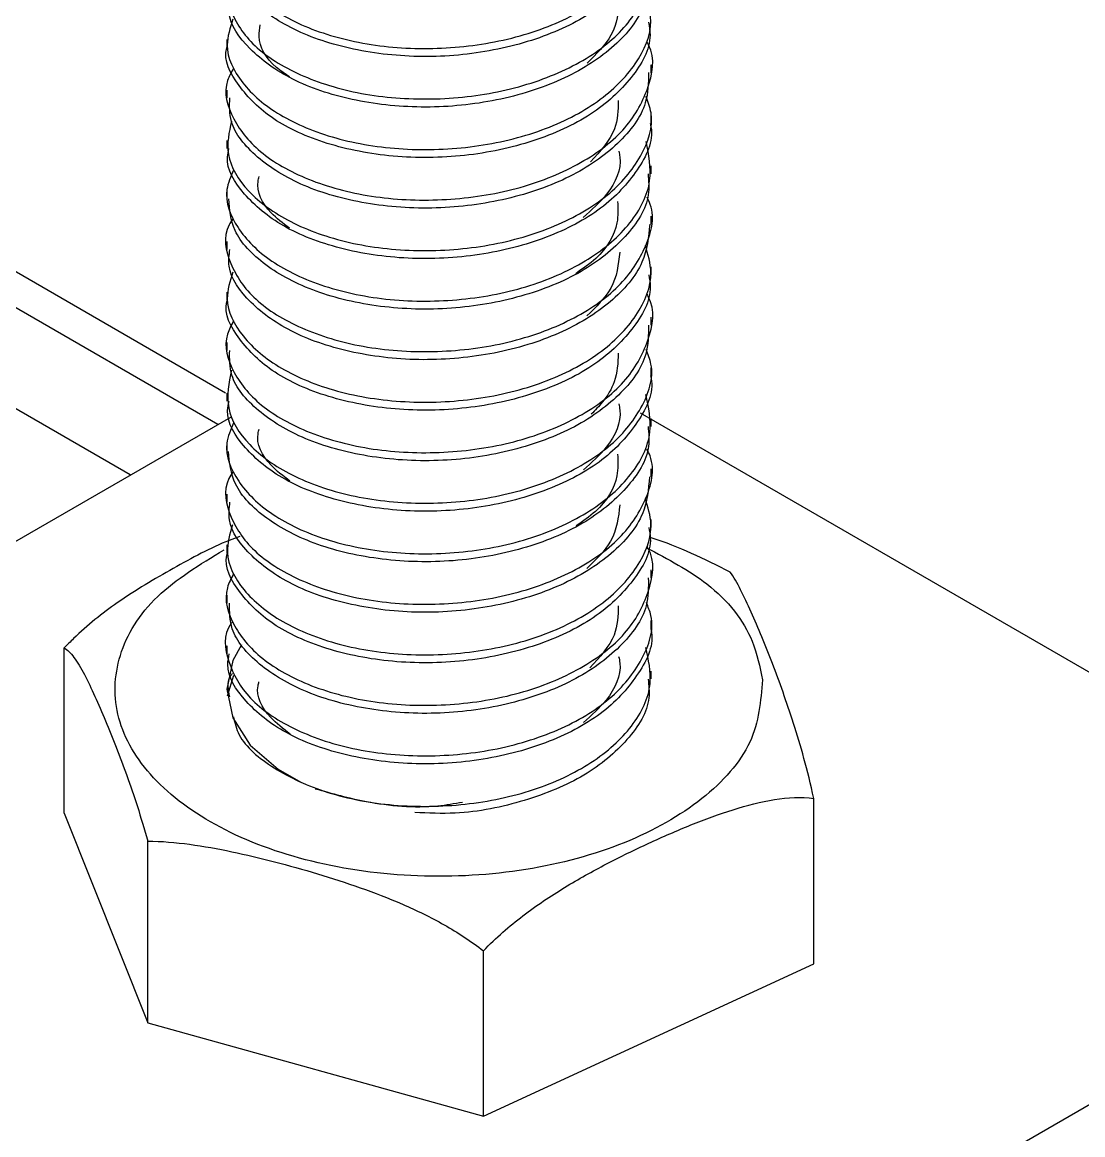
# Model space of a CAD drawing. Extents: x -976302 to -776254, y 5665 to 231437.
# Drawn here: x -788561 to -788410, y 87377.2 to 87535.6 of the extents above; entities that cross this region are included whole.
import ezdxf

# ---------------------------------------------------------------- set-up
doc = ezdxf.new("R2010")
doc.units = 0
doc.header["$LTSCALE"] = 1000
doc.header["$MEASUREMENT"] = 0
doc.layers.add('暖通', color=7, linetype='Continuous')

msp = doc.modelspace()

# ---------------------------------------------------------------- linework, layer by layer
at = {"layer": '暖通', "color": 7}
for p, q in [((-788532.06, 87482.77), (-788619.49, 87533.24)), ((-788532.06, 87482.77), (-788619.49, 87533.24)), ((-788531.88, 87533.11), (-788531.88, 87531.96)), ((-788531.88, 87533.11), (-788531.88, 87531.96)), ((-788533.18, 87478.31), (-788623.91, 87530.69)), ((-788533.18, 87478.31), (-788623.91, 87530.69)), ((-788471.5, 87528.37), (-788471.5, 87529.51)), ((-788471.5, 87528.37), (-788471.5, 87529.51)), ((-788531.88, 87525.91), (-788531.88, 87524.78)), ((-788531.88, 87525.91), (-788531.88, 87524.78)), ((-788545.64, 87471.12), (-788636.36, 87523.5)), ((-788545.64, 87471.12), (-788636.36, 87523.5)), ((-788471.5, 87521.18), (-788471.5, 87522.32)), ((-788471.5, 87521.18), (-788471.5, 87522.32)), ((-788531.88, 87518.72), (-788531.88, 87517.59)), ((-788531.88, 87518.72), (-788531.88, 87517.59)), ((-788471.5, 87513.99), (-788471.5, 87515.13)), ((-788471.5, 87513.99), (-788471.5, 87515.13)), ((-788531.88, 87511.54), (-788531.88, 87510.39)), ((-788531.88, 87511.54), (-788531.88, 87510.39)), ((-788471.5, 87506.8), (-788471.5, 87507.94)), ((-788471.5, 87506.8), (-788471.5, 87507.94)), ((-788531.88, 87504.34), (-788531.88, 87503.21)), ((-788531.88, 87504.34), (-788531.88, 87503.21)), ((-788471.5, 87499.61), (-788471.5, 87500.75)), ((-788471.5, 87499.61), (-788471.5, 87500.75)), ((-788531.88, 87497.15), (-788531.88, 87496.01)), ((-788531.88, 87497.15), (-788531.88, 87496.01)), ((-788471.5, 87492.42), (-788471.5, 87493.56)), ((-788471.5, 87492.42), (-788471.5, 87493.56)), ((-788531.88, 87489.96), (-788531.88, 87488.82)), ((-788531.88, 87489.96), (-788531.88, 87488.82)), ((-788471.5, 87485.22), (-788471.5, 87486.37)), ((-788471.5, 87485.22), (-788471.5, 87486.37)), ((-788531.88, 87482.77), (-788531.88, 87481.63)), ((-788531.88, 87482.77), (-788531.88, 87481.63)), ((-788647.57, 87412.28), (-788531.34, 87479.37)), ((-788647.57, 87412.28), (-788531.34, 87479.37)), ((-788473.03, 87479.95), (-788355.8, 87412.28)), ((-788473.03, 87479.95), (-788355.8, 87412.28)), ((-788471.5, 87478.04), (-788471.5, 87479.18)), ((-788471.5, 87478.04), (-788471.5, 87479.18)), ((-788531.88, 87475.59), (-788531.88, 87474.44)), ((-788531.88, 87475.59), (-788531.88, 87474.44)), ((-788471.5, 87470.85), (-788471.5, 87471.99)), ((-788471.5, 87470.85), (-788471.5, 87471.99)), ((-788531.88, 87468.39), (-788531.88, 87467.25)), ((-788531.88, 87468.39), (-788531.88, 87467.25)), ((-788471.5, 87463.66), (-788471.5, 87464.8)), ((-788471.5, 87463.66), (-788471.5, 87464.8)), ((-788531.88, 87461.2), (-788531.88, 87460.06)), ((-788531.88, 87461.2), (-788531.88, 87460.06)), ((-788471.5, 87456.47), (-788471.5, 87457.6)), ((-788471.5, 87456.47), (-788471.5, 87457.6)), ((-788531.88, 87454.01), (-788531.88, 87452.87)), ((-788531.88, 87454.01), (-788531.88, 87452.87)), ((-788471.5, 87449.27), (-788471.5, 87450.42)), ((-788471.5, 87449.27), (-788471.5, 87450.42)), ((-788555.06, 87422.98), (-788555.06, 87446.5)), ((-788555.06, 87422.98), (-788555.06, 87446.5)), ((-788531.88, 87446.82), (-788531.88, 87445.68)), ((-788531.88, 87446.82), (-788531.88, 87445.68)), ((-788471.5, 87442.09), (-788471.5, 87443.22)), ((-788471.5, 87442.09), (-788471.5, 87443.22)), ((-788530.95, 87442.57), (-788531.85, 87439.63)), ((-788530.95, 87442.57), (-788531.85, 87439.63)), ((-788448.33, 87401.57), (-788448.33, 87425.1)), ((-788448.33, 87401.57), (-788448.33, 87425.1)), ((-788555.06, 87422.98), (-788543.15, 87393.14)), ((-788555.06, 87422.98), (-788543.15, 87393.14)), ((-788543.15, 87393.14), (-788543.15, 87419.02)), ((-788543.15, 87393.14), (-788543.15, 87419.02)), ((-788355.8, 87412.28), (-788501.69, 87328.06)), ((-788355.8, 87412.28), (-788501.69, 87328.06)), ((-788495.34, 87379.87), (-788495.34, 87403.39)), ((-788495.34, 87379.87), (-788495.34, 87403.39)), ((-788495.34, 87379.87), (-788448.33, 87401.57)), ((-788495.34, 87379.87), (-788448.33, 87401.57)), ((-788543.15, 87393.14), (-788495.34, 87379.87)), ((-788543.15, 87393.14), (-788495.34, 87379.87))]:
    msp.add_line(p, q, dxfattribs=at)
at = {"layer": '暖通', "color": 7, "flags": 128}
msp.add_lwpolyline([(-788529.81, 87446.96), (-788531.04, 87444.72), (-788531.88, 87440.63), (-788531.04, 87436.54), (-788528.55, 87432.67), (-788524.57, 87429.25), (-788521.25, 87427.35)], dxfattribs=at)
msp.add_lwpolyline([(-788529.81, 87446.96), (-788531.04, 87444.72), (-788531.88, 87440.63), (-788531.04, 87436.54), (-788528.55, 87432.67), (-788524.57, 87429.25), (-788521.25, 87427.35)], dxfattribs=at)
at = {"layer": '暖通', "color": 7}
for points, knots in [([(-788530.93, 87550.47), (-788531.32, 87549.6), (-788532.52, 87546.95), (-788530.82, 87542.28), (-788526.13, 87537.43), (-788518.51, 87533.75), (-788509.03, 87531.74), (-788498.71, 87531.73), (-788488.74, 87533.65), (-788480.21, 87537.47), (-788474.18, 87542.63), (-788471.05, 87548.63), (-788471.8, 87552.64), (-788472.15, 87554.56)], [0, 0, 0, 0, 0.047405, 0.143403, 0.239375, 0.335368, 0.431341, 0.527314, 0.623301, 0.719274, 0.815275, 0.911245, 1, 1, 1, 1]), ([(-788530.93, 87550.47), (-788531.32, 87549.6), (-788532.52, 87546.95), (-788530.82, 87542.28), (-788526.13, 87537.43), (-788518.51, 87533.75), (-788509.03, 87531.74), (-788498.71, 87531.73), (-788488.74, 87533.65), (-788480.21, 87537.47), (-788474.18, 87542.63), (-788471.05, 87548.63), (-788471.8, 87552.64), (-788472.15, 87554.56)], [0, 0, 0, 0, 0.047405, 0.143403, 0.239375, 0.335368, 0.431341, 0.527314, 0.623301, 0.719274, 0.815275, 0.911245, 1, 1, 1, 1]), ([(-788471.93, 87549.94), (-788471.85, 87548.89), (-788471.6, 87545.74), (-788474.92, 87540.73), (-788481.25, 87535.66), (-788490.08, 87532.16), (-788500.17, 87530.44), (-788510.43, 87530.8), (-788519.73, 87533.03), (-788526.9, 87536.91), (-788531.28, 87541.6), (-788531.5, 87544.9), (-788531.61, 87546.36)], [0, 0, 0, 0, 0.054268, 0.16175, 0.269229, 0.376725, 0.484198, 0.591701, 0.699177, 0.80667, 0.914149, 1, 1, 1, 1]), ([(-788471.93, 87549.94), (-788471.85, 87548.89), (-788471.6, 87545.74), (-788474.92, 87540.73), (-788481.25, 87535.66), (-788490.08, 87532.16), (-788500.17, 87530.44), (-788510.43, 87530.8), (-788519.73, 87533.03), (-788526.9, 87536.91), (-788531.28, 87541.6), (-788531.5, 87544.9), (-788531.61, 87546.36)], [0, 0, 0, 0, 0.054268, 0.16175, 0.269229, 0.376725, 0.484198, 0.591701, 0.699177, 0.80667, 0.914149, 1, 1, 1, 1]), ([(-788531.07, 87543.52), (-788531.23, 87543.28), (-788532.52, 87541.32), (-788531.74, 87537.23), (-788528.43, 87532.04), (-788521.78, 87527.85), (-788512.94, 87525.11), (-788502.81, 87524.32), (-788492.55, 87525.46), (-788483.35, 87528.57), (-788476.14, 87533.27), (-788472.11, 87539.06), (-788470.81, 87543.78), (-788471.9, 87546.17), (-788472.07, 87546.55)], [0, 0, 0, 0, 0.013548, 0.11036, 0.207166, 0.30397, 0.400787, 0.497585, 0.594411, 0.691211, 0.78803, 0.884832, 0.981632, 1, 1, 1, 1]), ([(-788531.07, 87543.52), (-788531.23, 87543.28), (-788532.52, 87541.32), (-788531.74, 87537.23), (-788528.43, 87532.04), (-788521.78, 87527.85), (-788512.94, 87525.11), (-788502.81, 87524.32), (-788492.55, 87525.46), (-788483.35, 87528.57), (-788476.14, 87533.27), (-788472.11, 87539.06), (-788470.81, 87543.78), (-788471.9, 87546.17), (-788472.07, 87546.55)], [0, 0, 0, 0, 0.013548, 0.11036, 0.207166, 0.30397, 0.400787, 0.497585, 0.594411, 0.691211, 0.78803, 0.884832, 0.981632, 1, 1, 1, 1]), ([(-788471.65, 87542.76), (-788471.86, 87540.88), (-788472.3, 87536.91), (-788477.09, 87531.38), (-788484.51, 87526.89), (-788493.96, 87524.06), (-788504.27, 87523.14), (-788514.27, 87524.29), (-788522.91, 87527.18), (-788528.94, 87531.61), (-788531.93, 87535.85), (-788531.57, 87538.41), (-788531.47, 87539.15)], [0, 0, 0, 0, 0.096776, 0.204261, 0.311765, 0.419251, 0.526735, 0.634237, 0.741721, 0.849238, 0.956718, 1, 1, 1, 1]), ([(-788471.65, 87542.76), (-788471.86, 87540.88), (-788472.3, 87536.91), (-788477.09, 87531.38), (-788484.51, 87526.89), (-788493.96, 87524.06), (-788504.27, 87523.14), (-788514.27, 87524.29), (-788522.91, 87527.18), (-788528.94, 87531.61), (-788531.93, 87535.85), (-788531.57, 87538.41), (-788531.47, 87539.15)], [0, 0, 0, 0, 0.096776, 0.204261, 0.311765, 0.419251, 0.526735, 0.634237, 0.741721, 0.849238, 0.956718, 1, 1, 1, 1]), ([(-788531.03, 87535.97), (-788531.43, 87534.75), (-788532.44, 87531.72), (-788530.09, 87526.8), (-788524.73, 87522.17), (-788516.64, 87518.78), (-788506.89, 87517.2), (-788496.54, 87517.58), (-788486.79, 87519.92), (-788478.68, 87524.08), (-788473.31, 87529.48), (-788470.95, 87535.03), (-788471.93, 87538.43), (-788472.31, 87539.78)], [0, 0, 0, 0, 0.065693, 0.162499, 0.259287, 0.356102, 0.452886, 0.549682, 0.646476, 0.743265, 0.840071, 0.936856, 1, 1, 1, 1]), ([(-788531.03, 87535.97), (-788531.43, 87534.75), (-788532.44, 87531.72), (-788530.09, 87526.8), (-788524.73, 87522.17), (-788516.64, 87518.78), (-788506.89, 87517.2), (-788496.54, 87517.58), (-788486.79, 87519.92), (-788478.68, 87524.08), (-788473.31, 87529.48), (-788470.95, 87535.03), (-788471.93, 87538.43), (-788472.31, 87539.78)], [0, 0, 0, 0, 0.065693, 0.162499, 0.259287, 0.356102, 0.452886, 0.549682, 0.646476, 0.743265, 0.840071, 0.936856, 1, 1, 1, 1]), ([(-788475.97, 87538.79), (-788476.15, 87537.05), (-788476.49, 87533.79), (-788479.29, 87531.02), (-788480.61, 87529.72)], [0, 0, 0, 0, 0.5310077, 1, 1, 1, 1]), ([(-788475.97, 87538.79), (-788476.15, 87537.05), (-788476.49, 87533.79), (-788479.29, 87531.02), (-788480.61, 87529.72)], [0, 0, 0, 0, 0.5310077, 1, 1, 1, 1]), ([(-788471.85, 87535.55), (-788471.75, 87534.94), (-788471.3, 87532.24), (-788473.97, 87527.56), (-788479.66, 87522.23), (-788488.09, 87518.38), (-788497.98, 87516.26), (-788508.32, 87516.18), (-788517.88, 87518.04), (-788525.72, 87521.59), (-788530.43, 87526.43), (-788532.44, 87530.13), (-788531.87, 87531.95), (-788531.87, 87531.96)], [0, 0, 0, 0, 0.031542, 0.139054, 0.246551, 0.354079, 0.461572, 0.569088, 0.676587, 0.784091, 0.891601, 0.999094, 1, 1, 1, 1]), ([(-788471.85, 87535.55), (-788471.75, 87534.94), (-788471.3, 87532.24), (-788473.97, 87527.56), (-788479.66, 87522.23), (-788488.09, 87518.38), (-788497.98, 87516.26), (-788508.32, 87516.18), (-788517.88, 87518.04), (-788525.72, 87521.59), (-788530.43, 87526.43), (-788532.44, 87530.13), (-788531.87, 87531.95), (-788531.87, 87531.96)], [0, 0, 0, 0, 0.031542, 0.139054, 0.246551, 0.354079, 0.461572, 0.569088, 0.676587, 0.784091, 0.891601, 0.999094, 1, 1, 1, 1]), ([(-788522.97, 87527.79), (-788523.62, 87528.22), (-788526.04, 87529.84), (-788527.55, 87532.56), (-788527.23, 87534.63), (-788527.14, 87535.17)], [0, 0, 0, 0, 0.212983, 0.795127, 1, 1, 1, 1]), ([(-788522.97, 87527.79), (-788523.62, 87528.22), (-788526.04, 87529.84), (-788527.55, 87532.56), (-788527.23, 87534.63), (-788527.14, 87535.17)], [0, 0, 0, 0, 0.212983, 0.795127, 1, 1, 1, 1]), ([(-788530.94, 87529.01), (-788531.26, 87528.43), (-788532.55, 87526.11), (-788531.32, 87521.7), (-788527.26, 87516.68), (-788520.07, 87512.75), (-788510.87, 87510.39), (-788500.62, 87510.02), (-788490.49, 87511.57), (-788481.65, 87515.07), (-788474.97, 87520.04), (-788471.67, 87525.99), (-788470.82, 87530.5), (-788472, 87532.61), (-788472.08, 87532.75)], [0, 0, 0, 0, 0.031705, 0.12786, 0.223995, 0.32014, 0.41628, 0.512412, 0.608567, 0.704702, 0.800863, 0.896994, 0.993135, 1, 1, 1, 1]), ([(-788530.94, 87529.01), (-788531.26, 87528.43), (-788532.55, 87526.11), (-788531.32, 87521.7), (-788527.26, 87516.68), (-788520.07, 87512.75), (-788510.87, 87510.39), (-788500.62, 87510.02), (-788490.49, 87511.57), (-788481.65, 87515.07), (-788474.97, 87520.04), (-788471.67, 87525.99), (-788470.82, 87530.5), (-788472, 87532.61), (-788472.08, 87532.75)], [0, 0, 0, 0, 0.031705, 0.12786, 0.223995, 0.32014, 0.41628, 0.512412, 0.608567, 0.704702, 0.800863, 0.896994, 0.993135, 1, 1, 1, 1]), ([(-788471.86, 87528.39), (-788471.88, 87526.94), (-788471.91, 87523.4), (-788475.87, 87518.13), (-788482.73, 87513.32), (-788491.87, 87510.13), (-788502.08, 87508.78), (-788512.25, 87509.51), (-788521.26, 87512.05), (-788527.91, 87516.2), (-788531.6, 87520.7), (-788531.51, 87523.66), (-788531.47, 87524.79)], [0, 0, 0, 0, 0.074146, 0.18162, 0.289101, 0.396583, 0.504052, 0.61155, 0.719023, 0.826523, 0.933992, 1, 1, 1, 1]), ([(-788471.86, 87528.39), (-788471.88, 87526.94), (-788471.91, 87523.4), (-788475.87, 87518.13), (-788482.73, 87513.32), (-788491.87, 87510.13), (-788502.08, 87508.78), (-788512.25, 87509.51), (-788521.26, 87512.05), (-788527.91, 87516.2), (-788531.6, 87520.7), (-788531.51, 87523.66), (-788531.47, 87524.79)], [0, 0, 0, 0, 0.074146, 0.18162, 0.289101, 0.396583, 0.504052, 0.61155, 0.719023, 0.826523, 0.933992, 1, 1, 1, 1]), ([(-788531.24, 87521.5), (-788531.58, 87519.91), (-788532.3, 87516.5), (-788529.22, 87511.35), (-788523.21, 87506.96), (-788514.69, 87503.9), (-788504.72, 87502.74), (-788494.4, 87503.53), (-788484.92, 87506.29), (-788477.27, 87510.74), (-788472.6, 87516.36), (-788470.87, 87521.42), (-788471.93, 87524.22), (-788472.22, 87524.99)], [0, 0, 0, 0, 0.084846, 0.182445, 0.280032, 0.377646, 0.475231, 0.572838, 0.670427, 0.768023, 0.865619, 0.963203, 1, 1, 1, 1]), ([(-788531.24, 87521.5), (-788531.58, 87519.91), (-788532.3, 87516.5), (-788529.22, 87511.35), (-788523.21, 87506.96), (-788514.69, 87503.9), (-788504.72, 87502.74), (-788494.4, 87503.53), (-788484.92, 87506.29), (-788477.27, 87510.74), (-788472.6, 87516.36), (-788470.87, 87521.42), (-788471.93, 87524.22), (-788472.22, 87524.99)], [0, 0, 0, 0, 0.084846, 0.182445, 0.280032, 0.377646, 0.475231, 0.572838, 0.670427, 0.768023, 0.865619, 0.963203, 1, 1, 1, 1]), ([(-788476.17, 87524.41), (-788476.2, 87523.04), (-788476.26, 87519.93), (-788478.73, 87517.2), (-788480.1, 87515.67)], [0, 0, 0, 0, 0.441804, 1, 1, 1, 1]), ([(-788476.17, 87524.41), (-788476.2, 87523.04), (-788476.26, 87519.93), (-788478.73, 87517.2), (-788480.1, 87515.67)], [0, 0, 0, 0, 0.441804, 1, 1, 1, 1]), ([(-788471.63, 87521.17), (-788471.58, 87520.99), (-788471.03, 87518.76), (-788473.18, 87514.42), (-788478.17, 87508.87), (-788486.17, 87504.67), (-788495.82, 87502.17), (-788506.17, 87501.64), (-788515.99, 87503.12), (-788524.26, 87506.32), (-788529.71, 87510.97), (-788532.18, 87514.96), (-788531.68, 87517.17), (-788531.59, 87517.57)], [0, 0, 0, 0, 0.0089214, 0.1164504, 0.2239556, 0.3314898, 0.4389908, 0.5465025, 0.6540168, 0.7615225, 0.869052, 0.9765539, 1, 1, 1, 1]), ([(-788471.63, 87521.17), (-788471.58, 87520.99), (-788471.03, 87518.76), (-788473.18, 87514.42), (-788478.17, 87508.87), (-788486.17, 87504.67), (-788495.82, 87502.17), (-788506.17, 87501.64), (-788515.99, 87503.12), (-788524.26, 87506.32), (-788529.71, 87510.97), (-788532.18, 87514.96), (-788531.68, 87517.17), (-788531.59, 87517.57)], [0, 0, 0, 0, 0.0089214, 0.1164504, 0.2239556, 0.3314898, 0.4389908, 0.5465025, 0.6540168, 0.7615225, 0.869052, 0.9765539, 1, 1, 1, 1]), ([(-788530.93, 87514.51), (-788531.34, 87513.59), (-788532.52, 87510.89), (-788530.73, 87506.19), (-788525.96, 87501.37), (-788518.28, 87497.72), (-788508.76, 87495.77), (-788498.44, 87495.8), (-788488.49, 87497.77), (-788480.01, 87501.64), (-788474.06, 87506.83), (-788471.04, 87512.78), (-788471.82, 87516.71), (-788472.19, 87518.56)], [0, 0, 0, 0, 0.0496973, 0.1457928, 0.2418634, 0.3379551, 0.4340247, 0.5300968, 0.6261802, 0.7222508, 0.8183488, 0.9144162, 1, 1, 1, 1]), ([(-788530.93, 87514.51), (-788531.34, 87513.59), (-788532.52, 87510.89), (-788530.73, 87506.19), (-788525.96, 87501.37), (-788518.28, 87497.72), (-788508.76, 87495.77), (-788498.44, 87495.8), (-788488.49, 87497.77), (-788480.01, 87501.64), (-788474.06, 87506.83), (-788471.04, 87512.78), (-788471.82, 87516.71), (-788472.19, 87518.56)], [0, 0, 0, 0, 0.0496973, 0.1457928, 0.2418634, 0.3379551, 0.4340247, 0.5300968, 0.6261802, 0.7222508, 0.8183488, 0.9144162, 1, 1, 1, 1]), ([(-788476.09, 87517.19), (-788476.03, 87516.92), (-788475.58, 87514.87), (-788477.12, 87511.41), (-788479.95, 87508.85), (-788481.14, 87507.78)], [0, 0, 0, 0, 0.081162, 0.61547, 1, 1, 1, 1]), ([(-788476.09, 87517.19), (-788476.03, 87516.92), (-788475.58, 87514.87), (-788477.12, 87511.41), (-788479.95, 87508.85), (-788481.14, 87507.78)], [0, 0, 0, 0, 0.081162, 0.61547, 1, 1, 1, 1]), ([(-788471.93, 87513.99), (-788471.84, 87512.99), (-788471.56, 87509.9), (-788474.79, 87504.93), (-788481.05, 87499.82), (-788489.83, 87496.28), (-788499.89, 87494.51), (-788510.17, 87494.81), (-788519.51, 87496.99), (-788526.74, 87500.83), (-788531.23, 87505.55), (-788531.51, 87508.9), (-788531.63, 87510.41)], [0, 0, 0, 0, 0.051416, 0.158901, 0.266381, 0.37388, 0.481355, 0.588859, 0.696337, 0.80383, 0.911311, 1, 1, 1, 1]), ([(-788471.93, 87513.99), (-788471.84, 87512.99), (-788471.56, 87509.9), (-788474.79, 87504.93), (-788481.05, 87499.82), (-788489.83, 87496.28), (-788499.89, 87494.51), (-788510.17, 87494.81), (-788519.51, 87496.99), (-788526.74, 87500.83), (-788531.23, 87505.55), (-788531.51, 87508.9), (-788531.63, 87510.41)], [0, 0, 0, 0, 0.051416, 0.158901, 0.266381, 0.37388, 0.481355, 0.588859, 0.696337, 0.80383, 0.911311, 1, 1, 1, 1]), ([(-788522.98, 87506.24), (-788523.9, 87506.94), (-788526.44, 87508.88), (-788527.81, 87511.64), (-788527.35, 87513.38), (-788527.3, 87513.6)], [0, 0, 0, 0, 0.3307611, 0.9151325, 1, 1, 1, 1]), ([(-788522.98, 87506.24), (-788523.9, 87506.94), (-788526.44, 87508.88), (-788527.81, 87511.64), (-788527.35, 87513.38), (-788527.3, 87513.6)], [0, 0, 0, 0, 0.3307611, 0.9151325, 1, 1, 1, 1]), ([(-788531.05, 87507.55), (-788531.23, 87507.27), (-788532.53, 87505.27), (-788531.7, 87501.13), (-788528.29, 87495.96), (-788521.57, 87491.8), (-788512.68, 87489.11), (-788502.54, 87488.37), (-788492.29, 87489.56), (-788483.13, 87492.73), (-788475.99, 87497.46), (-788472.05, 87503.27), (-788470.8, 87507.96), (-788471.91, 87510.32), (-788472.07, 87510.67)], [0, 0, 0, 0, 0.015848, 0.112575, 0.209294, 0.306013, 0.402742, 0.499454, 0.596194, 0.692909, 0.789642, 0.886357, 0.983072, 1, 1, 1, 1]), ([(-788531.05, 87507.55), (-788531.23, 87507.27), (-788532.53, 87505.27), (-788531.7, 87501.13), (-788528.29, 87495.96), (-788521.57, 87491.8), (-788512.68, 87489.11), (-788502.54, 87488.37), (-788492.29, 87489.56), (-788483.13, 87492.73), (-788475.99, 87497.46), (-788472.05, 87503.27), (-788470.8, 87507.96), (-788471.91, 87510.32), (-788472.07, 87510.67)], [0, 0, 0, 0, 0.015848, 0.112575, 0.209294, 0.306013, 0.402742, 0.499454, 0.596194, 0.692909, 0.789642, 0.886357, 0.983072, 1, 1, 1, 1]), ([(-788476.26, 87510.02), (-788476.22, 87509.02), (-788476.09, 87506.22), (-788478.27, 87502.53), (-788481.23, 87500.47), (-788482.23, 87499.77)], [0, 0, 0, 0, 0.26816, 0.751203, 1, 1, 1, 1]), ([(-788476.26, 87510.02), (-788476.22, 87509.02), (-788476.09, 87506.22), (-788478.27, 87502.53), (-788481.23, 87500.47), (-788482.23, 87499.77)], [0, 0, 0, 0, 0.26816, 0.751203, 1, 1, 1, 1]), ([(-788471.69, 87506.81), (-788471.86, 87504.99), (-788472.24, 87501.07), (-788476.93, 87495.57), (-788484.29, 87491.03), (-788493.7, 87488.16), (-788503.99, 87487.19), (-788514.02, 87488.28), (-788522.7, 87491.13), (-788528.82, 87495.53), (-788531.89, 87499.8), (-788531.56, 87502.41), (-788531.46, 87503.2)], [0, 0, 0, 0, 0.093947, 0.201429, 0.30893, 0.416414, 0.523895, 0.631395, 0.738877, 0.846391, 0.953869, 1, 1, 1, 1]), ([(-788471.69, 87506.81), (-788471.86, 87504.99), (-788472.24, 87501.07), (-788476.93, 87495.57), (-788484.29, 87491.03), (-788493.7, 87488.16), (-788503.99, 87487.19), (-788514.02, 87488.28), (-788522.7, 87491.13), (-788528.82, 87495.53), (-788531.89, 87499.8), (-788531.56, 87502.41), (-788531.46, 87503.2)], [0, 0, 0, 0, 0.093947, 0.201429, 0.30893, 0.416414, 0.523895, 0.631395, 0.738877, 0.846391, 0.953869, 1, 1, 1, 1]), ([(-788531.05, 87500), (-788531.45, 87498.73), (-788532.43, 87495.67), (-788529.99, 87490.71), (-788524.55, 87486.11), (-788516.4, 87482.76), (-788506.62, 87481.23), (-788496.27, 87481.67), (-788486.55, 87484.06), (-788478.5, 87488.25), (-788473.21, 87493.68), (-788470.94, 87499.18), (-788471.93, 87502.5), (-788472.31, 87503.77)], [0, 0, 0, 0, 0.067985, 0.164898, 0.261794, 0.358718, 0.455609, 0.552515, 0.649415, 0.746313, 0.843226, 0.940118, 1, 1, 1, 1]), ([(-788531.05, 87500), (-788531.45, 87498.73), (-788532.43, 87495.67), (-788529.99, 87490.71), (-788524.55, 87486.11), (-788516.4, 87482.76), (-788506.62, 87481.23), (-788496.27, 87481.67), (-788486.55, 87484.06), (-788478.5, 87488.25), (-788473.21, 87493.68), (-788470.94, 87499.18), (-788471.93, 87502.5), (-788472.31, 87503.77)], [0, 0, 0, 0, 0.067985, 0.164898, 0.261794, 0.358718, 0.455609, 0.552515, 0.649415, 0.746313, 0.843226, 0.940118, 1, 1, 1, 1]), ([(-788475.96, 87502.83), (-788476.15, 87501.08), (-788476.5, 87497.81), (-788479.32, 87495.04), (-788480.62, 87493.76)], [0, 0, 0, 0, 0.536601, 1, 1, 1, 1]), ([(-788475.96, 87502.83), (-788476.15, 87501.08), (-788476.5, 87497.81), (-788479.32, 87495.04), (-788480.62, 87493.76)], [0, 0, 0, 0, 0.536601, 1, 1, 1, 1]), ([(-788471.83, 87499.59), (-788471.73, 87499.04), (-788471.26, 87496.4), (-788473.86, 87491.76), (-788479.46, 87486.4), (-788487.84, 87482.5), (-788497.71, 87480.34), (-788508.06, 87480.2), (-788517.65, 87482.01), (-788525.54, 87485.52), (-788530.35, 87490.34), (-788532.41, 87494.08), (-788531.84, 87495.94), (-788531.82, 87496)], [0, 0, 0, 0, 0.028697, 0.136213, 0.243713, 0.351246, 0.458742, 0.566259, 0.673762, 0.781268, 0.888783, 0.996279, 1, 1, 1, 1]), ([(-788471.83, 87499.59), (-788471.73, 87499.04), (-788471.26, 87496.4), (-788473.86, 87491.76), (-788479.46, 87486.4), (-788487.84, 87482.5), (-788497.71, 87480.34), (-788508.06, 87480.2), (-788517.65, 87482.01), (-788525.54, 87485.52), (-788530.35, 87490.34), (-788532.41, 87494.08), (-788531.84, 87495.94), (-788531.82, 87496)], [0, 0, 0, 0, 0.028697, 0.136213, 0.243713, 0.351246, 0.458742, 0.566259, 0.673762, 0.781268, 0.888783, 0.996279, 1, 1, 1, 1]), ([(-788530.93, 87493.04), (-788531.27, 87492.42), (-788532.55, 87490.05), (-788531.26, 87485.6), (-788527.1, 87480.61), (-788519.85, 87476.71), (-788510.61, 87474.4), (-788500.35, 87474.08), (-788490.23, 87475.69), (-788481.44, 87479.23), (-788474.83, 87484.23), (-788471.63, 87490.2), (-788470.82, 87494.68), (-788472.01, 87496.76), (-788472.07, 87496.88)], [0, 0, 0, 0, 0.03395, 0.130027, 0.226081, 0.322147, 0.418206, 0.514257, 0.610331, 0.706386, 0.802467, 0.898517, 0.99458, 1, 1, 1, 1]), ([(-788530.93, 87493.04), (-788531.27, 87492.42), (-788532.55, 87490.05), (-788531.26, 87485.6), (-788527.1, 87480.61), (-788519.85, 87476.71), (-788510.61, 87474.4), (-788500.35, 87474.08), (-788490.23, 87475.69), (-788481.44, 87479.23), (-788474.83, 87484.23), (-788471.63, 87490.2), (-788470.82, 87494.68), (-788472.01, 87496.76), (-788472.07, 87496.88)], [0, 0, 0, 0, 0.03395, 0.130027, 0.226081, 0.322147, 0.418206, 0.514257, 0.610331, 0.706386, 0.802467, 0.898517, 0.99458, 1, 1, 1, 1]), ([(-788471.88, 87492.43), (-788471.87, 87491.04), (-788471.86, 87487.56), (-788475.73, 87482.33), (-788482.52, 87477.47), (-788491.61, 87474.24), (-788501.8, 87472.83), (-788511.99, 87473.52), (-788521.04, 87476.01), (-788527.77, 87480.12), (-788531.55, 87484.65), (-788531.5, 87487.66), (-788531.49, 87488.84)], [0, 0, 0, 0, 0.071299, 0.178773, 0.286252, 0.393736, 0.501204, 0.608703, 0.716175, 0.823673, 0.931143, 1, 1, 1, 1]), ([(-788471.88, 87492.43), (-788471.87, 87491.04), (-788471.86, 87487.56), (-788475.73, 87482.33), (-788482.52, 87477.47), (-788491.61, 87474.24), (-788501.8, 87472.83), (-788511.99, 87473.52), (-788521.04, 87476.01), (-788527.77, 87480.12), (-788531.55, 87484.65), (-788531.5, 87487.66), (-788531.49, 87488.84)], [0, 0, 0, 0, 0.071299, 0.178773, 0.286252, 0.393736, 0.501204, 0.608703, 0.716175, 0.823673, 0.931143, 1, 1, 1, 1]), ([(-788531.24, 87486.03), (-788531.6, 87484.24), (-788532.34, 87480.61), (-788529.11, 87475.27), (-788523.01, 87470.91), (-788514.44, 87467.89), (-788504.45, 87466.79), (-788494.13, 87467.62), (-788484.69, 87470.43), (-788477.1, 87474.93), (-788472.53, 87480.56), (-788470.86, 87485.57), (-788471.92, 87488.29), (-788472.19, 87488.99)], [0, 0, 0, 0, 0.095325, 0.192163, 0.288991, 0.385844, 0.482669, 0.579518, 0.676347, 0.773184, 0.87002, 0.966845, 1, 1, 1, 1]), ([(-788531.24, 87486.03), (-788531.6, 87484.24), (-788532.34, 87480.61), (-788529.11, 87475.27), (-788523.01, 87470.91), (-788514.44, 87467.89), (-788504.45, 87466.79), (-788494.13, 87467.62), (-788484.69, 87470.43), (-788477.1, 87474.93), (-788472.53, 87480.56), (-788470.86, 87485.57), (-788471.92, 87488.29), (-788472.19, 87488.99)], [0, 0, 0, 0, 0.095325, 0.192163, 0.288991, 0.385844, 0.482669, 0.579518, 0.676347, 0.773184, 0.87002, 0.966845, 1, 1, 1, 1]), ([(-788476.17, 87488.46), (-788476.22, 87487.08), (-788476.31, 87484.67), (-788478.07, 87481.77), (-788479.46, 87480.34), (-788480, 87479.78)], [0, 0, 0, 0, 0.45155, 0.786669, 1, 1, 1, 1]), ([(-788476.17, 87488.46), (-788476.22, 87487.08), (-788476.31, 87484.67), (-788478.07, 87481.77), (-788479.46, 87480.34), (-788480, 87479.78)], [0, 0, 0, 0, 0.45155, 0.786669, 1, 1, 1, 1]), ([(-788471.59, 87485.22), (-788471.56, 87485.1), (-788471, 87482.92), (-788473.1, 87478.62), (-788477.99, 87473.05), (-788485.93, 87468.8), (-788495.55, 87466.26), (-788505.9, 87465.67), (-788515.74, 87467.11), (-788524.07, 87470.26), (-788529.61, 87474.88), (-788532.14, 87478.91), (-788531.66, 87481.17), (-788531.56, 87481.62)], [0, 0, 0, 0, 0.006098, 0.113627, 0.22113, 0.328661, 0.436161, 0.543669, 0.651183, 0.758686, 0.866215, 0.973715, 1, 1, 1, 1]), ([(-788471.59, 87485.22), (-788471.56, 87485.1), (-788471, 87482.92), (-788473.1, 87478.62), (-788477.99, 87473.05), (-788485.93, 87468.8), (-788495.55, 87466.26), (-788505.9, 87465.67), (-788515.74, 87467.11), (-788524.07, 87470.26), (-788529.61, 87474.88), (-788532.14, 87478.91), (-788531.66, 87481.17), (-788531.56, 87481.62)], [0, 0, 0, 0, 0.006098, 0.113627, 0.22113, 0.328661, 0.436161, 0.543669, 0.651183, 0.758686, 0.866215, 0.973715, 1, 1, 1, 1]), ([(-788530.94, 87478.54), (-788531.35, 87477.58), (-788532.51, 87474.83), (-788530.65, 87470.1), (-788525.79, 87465.3), (-788518.04, 87461.69), (-788508.5, 87459.79), (-788498.17, 87459.87), (-788488.24, 87461.9), (-788479.81, 87465.81), (-788473.94, 87471.03), (-788471.02, 87476.92), (-788471.84, 87480.78), (-788472.22, 87482.56)], [0, 0, 0, 0, 0.051991, 0.148185, 0.244354, 0.340546, 0.436714, 0.532886, 0.629067, 0.725237, 0.821433, 0.917599, 1, 1, 1, 1]), ([(-788530.94, 87478.54), (-788531.35, 87477.58), (-788532.51, 87474.83), (-788530.65, 87470.1), (-788525.79, 87465.3), (-788518.04, 87461.69), (-788508.5, 87459.79), (-788498.17, 87459.87), (-788488.24, 87461.9), (-788479.81, 87465.81), (-788473.94, 87471.03), (-788471.02, 87476.92), (-788471.84, 87480.78), (-788472.22, 87482.56)], [0, 0, 0, 0, 0.051991, 0.148185, 0.244354, 0.340546, 0.436714, 0.532886, 0.629067, 0.725237, 0.821433, 0.917599, 1, 1, 1, 1]), ([(-788476.1, 87481.24), (-788476.04, 87480.95), (-788475.59, 87478.88), (-788477.14, 87475.42), (-788479.96, 87472.89), (-788481.13, 87471.84)], [0, 0, 0, 0, 0.087125, 0.622432, 1, 1, 1, 1]), ([(-788476.1, 87481.24), (-788476.04, 87480.95), (-788475.59, 87478.88), (-788477.14, 87475.42), (-788479.96, 87472.89), (-788481.13, 87471.84)], [0, 0, 0, 0, 0.087125, 0.622432, 1, 1, 1, 1]), ([(-788471.92, 87478.04), (-788471.83, 87477.09), (-788471.52, 87474.06), (-788474.67, 87469.13), (-788480.84, 87463.98), (-788489.57, 87460.4), (-788499.62, 87458.58), (-788509.91, 87458.83), (-788519.28, 87460.96), (-788526.59, 87464.76), (-788531.18, 87469.5), (-788531.51, 87472.9), (-788531.66, 87474.46)], [0, 0, 0, 0, 0.048564, 0.156053, 0.263533, 0.371037, 0.478513, 0.586019, 0.693498, 0.800992, 0.908477, 1, 1, 1, 1]), ([(-788471.92, 87478.04), (-788471.83, 87477.09), (-788471.52, 87474.06), (-788474.67, 87469.13), (-788480.84, 87463.98), (-788489.57, 87460.4), (-788499.62, 87458.58), (-788509.91, 87458.83), (-788519.28, 87460.96), (-788526.59, 87464.76), (-788531.18, 87469.5), (-788531.51, 87472.9), (-788531.66, 87474.46)], [0, 0, 0, 0, 0.048564, 0.156053, 0.263533, 0.371037, 0.478513, 0.586019, 0.693498, 0.800992, 0.908477, 1, 1, 1, 1]), ([(-788522.92, 87470.24), (-788523.88, 87470.98), (-788526.45, 87472.95), (-788527.82, 87475.72), (-788527.36, 87477.44), (-788527.31, 87477.65)], [0, 0, 0, 0, 0.341589, 0.922003, 1, 1, 1, 1]), ([(-788522.92, 87470.24), (-788523.88, 87470.98), (-788526.45, 87472.95), (-788527.82, 87475.72), (-788527.36, 87477.44), (-788527.31, 87477.65)], [0, 0, 0, 0, 0.341589, 0.922003, 1, 1, 1, 1]), ([(-788531.03, 87471.58), (-788531.23, 87471.26), (-788532.53, 87469.21), (-788531.65, 87465.04), (-788528.15, 87459.89), (-788521.36, 87455.76), (-788512.42, 87453.11), (-788502.26, 87452.42), (-788492.03, 87453.67), (-788482.91, 87456.88), (-788475.83, 87461.65), (-788471.98, 87467.48), (-788470.8, 87472.15), (-788471.92, 87474.47), (-788472.08, 87474.79)], [0, 0, 0, 0, 0.018142, 0.114785, 0.211418, 0.308051, 0.404694, 0.501321, 0.597975, 0.694605, 0.791254, 0.887883, 0.984513, 1, 1, 1, 1]), ([(-788531.03, 87471.58), (-788531.23, 87471.26), (-788532.53, 87469.21), (-788531.65, 87465.04), (-788528.15, 87459.89), (-788521.36, 87455.76), (-788512.42, 87453.11), (-788502.26, 87452.42), (-788492.03, 87453.67), (-788482.91, 87456.88), (-788475.83, 87461.65), (-788471.98, 87467.48), (-788470.8, 87472.15), (-788471.92, 87474.47), (-788472.08, 87474.79)], [0, 0, 0, 0, 0.018142, 0.114785, 0.211418, 0.308051, 0.404694, 0.501321, 0.597975, 0.694605, 0.791254, 0.887883, 0.984513, 1, 1, 1, 1]), ([(-788476.26, 87474.07), (-788476.22, 87473.05), (-788476.11, 87470.23), (-788478.28, 87466.56), (-788481.2, 87464.54), (-788482.16, 87463.87)], [0, 0, 0, 0, 0.275231, 0.761441, 1, 1, 1, 1]), ([(-788476.26, 87474.07), (-788476.22, 87473.05), (-788476.11, 87470.23), (-788478.28, 87466.56), (-788481.2, 87464.54), (-788482.16, 87463.87)], [0, 0, 0, 0, 0.275231, 0.761441, 1, 1, 1, 1]), ([(-788471.72, 87470.86), (-788471.87, 87469.09), (-788472.19, 87465.23), (-788476.77, 87459.76), (-788484.06, 87455.18), (-788493.43, 87452.27), (-788503.72, 87451.23), (-788513.77, 87452.28), (-788522.5, 87455.08), (-788528.69, 87459.45), (-788531.85, 87463.75), (-788531.55, 87466.42), (-788531.45, 87467.25)], [0, 0, 0, 0, 0.091116, 0.198595, 0.306092, 0.413575, 0.521053, 0.628552, 0.736032, 0.843544, 0.951019, 1, 1, 1, 1]), ([(-788471.72, 87470.86), (-788471.87, 87469.09), (-788472.19, 87465.23), (-788476.77, 87459.76), (-788484.06, 87455.18), (-788493.43, 87452.27), (-788503.72, 87451.23), (-788513.77, 87452.28), (-788522.5, 87455.08), (-788528.69, 87459.45), (-788531.85, 87463.75), (-788531.55, 87466.42), (-788531.45, 87467.25)], [0, 0, 0, 0, 0.091116, 0.198595, 0.306092, 0.413575, 0.521053, 0.628552, 0.736032, 0.843544, 0.951019, 1, 1, 1, 1]), ([(-788531.07, 87464.03), (-788531.47, 87462.72), (-788532.41, 87459.61), (-788529.89, 87454.62), (-788524.36, 87450.05), (-788516.15, 87446.74), (-788506.35, 87445.27), (-788496, 87445.75), (-788486.31, 87448.2), (-788478.32, 87452.43), (-788473.12, 87457.88), (-788470.93, 87463.32), (-788471.94, 87466.57), (-788472.31, 87467.77)], [0, 0, 0, 0, 0.070276, 0.167298, 0.264302, 0.361336, 0.458336, 0.555353, 0.652362, 0.74937, 0.84639, 0.943392, 1, 1, 1, 1]), ([(-788531.07, 87464.03), (-788531.47, 87462.72), (-788532.41, 87459.61), (-788529.89, 87454.62), (-788524.36, 87450.05), (-788516.15, 87446.74), (-788506.35, 87445.27), (-788496, 87445.75), (-788486.31, 87448.2), (-788478.32, 87452.43), (-788473.12, 87457.88), (-788470.93, 87463.32), (-788471.94, 87466.57), (-788472.31, 87467.77)], [0, 0, 0, 0, 0.070276, 0.167298, 0.264302, 0.361336, 0.458336, 0.555353, 0.652362, 0.74937, 0.84639, 0.943392, 1, 1, 1, 1]), ([(-788475.94, 87466.88), (-788476.14, 87465.11), (-788476.51, 87461.84), (-788479.35, 87459.07), (-788480.64, 87457.8)], [0, 0, 0, 0, 0.541893, 1, 1, 1, 1]), ([(-788475.94, 87466.88), (-788476.14, 87465.11), (-788476.51, 87461.84), (-788479.35, 87459.07), (-788480.64, 87457.8)], [0, 0, 0, 0, 0.541893, 1, 1, 1, 1]), ([(-788471.81, 87463.64), (-788471.72, 87463.14), (-788471.23, 87460.56), (-788473.76, 87455.97), (-788479.27, 87450.57), (-788487.6, 87446.63), (-788497.44, 87444.42), (-788507.79, 87444.22), (-788517.41, 87445.99), (-788525.36, 87449.45), (-788530.27, 87454.25), (-788532.38, 87458.02), (-788531.82, 87459.94), (-788531.78, 87460.05)], [0, 0, 0, 0, 0.025854, 0.133374, 0.240877, 0.348412, 0.45591, 0.563428, 0.670935, 0.778443, 0.885961, 0.993461, 1, 1, 1, 1]), ([(-788471.81, 87463.64), (-788471.72, 87463.14), (-788471.23, 87460.56), (-788473.76, 87455.97), (-788479.27, 87450.57), (-788487.6, 87446.63), (-788497.44, 87444.42), (-788507.79, 87444.22), (-788517.41, 87445.99), (-788525.36, 87449.45), (-788530.27, 87454.25), (-788532.38, 87458.02), (-788531.82, 87459.94), (-788531.78, 87460.05)], [0, 0, 0, 0, 0.025854, 0.133374, 0.240877, 0.348412, 0.45591, 0.563428, 0.670935, 0.778443, 0.885961, 0.993461, 1, 1, 1, 1]), ([(-788530.04, 87462.37), (-788530.54, 87462.19), (-788533.69, 87461.04), (-788539.56, 87457.85), (-788547.04, 87453.48), (-788552.24, 87449.37), (-788554.61, 87446.95), (-788555.06, 87446.5)], [0, 0, 0, 0, 0.0588579, 0.3703545, 0.6849341, 0.9411183, 1, 1, 1, 1]), ([(-788530.04, 87462.37), (-788530.54, 87462.19), (-788533.69, 87461.04), (-788539.56, 87457.85), (-788547.04, 87453.48), (-788552.24, 87449.37), (-788554.61, 87446.95), (-788555.06, 87446.5)], [0, 0, 0, 0, 0.0588579, 0.3703545, 0.6849341, 0.9411183, 1, 1, 1, 1]), ([(-788460.23, 87457.3), (-788463.9, 87459.13), (-788467.66, 87461.01), (-788471.51, 87462.18), (-788471.61, 87462.21)], [0, 0, 0, 0, 0.974786, 1, 1, 1, 1]), ([(-788460.23, 87457.3), (-788463.9, 87459.13), (-788467.66, 87461.01), (-788471.51, 87462.18), (-788471.61, 87462.21)], [0, 0, 0, 0, 0.974786, 1, 1, 1, 1]), ([(-788455.63, 87441.96), (-788455.88, 87438.96), (-788456.37, 87432.95), (-788463.62, 87424.76), (-788474.79, 87418.37), (-788489.09, 87414.49), (-788504.79, 87413.55), (-788520.14, 87415.67), (-788533.41, 87420.6), (-788543.1, 87427.79), (-788548.14, 87436.44), (-788547.87, 87445.51), (-788542.74, 87454.09), (-788535.72, 87458.38), (-788532.28, 87460.48)], [0, 0, 0, 0, 0.083607, 0.167214, 0.250822, 0.334429, 0.418036, 0.501643, 0.58525, 0.668858, 0.752465, 0.836072, 0.919679, 1, 1, 1, 1]), ([(-788455.63, 87441.96), (-788455.88, 87438.96), (-788456.37, 87432.95), (-788463.62, 87424.76), (-788474.79, 87418.37), (-788489.09, 87414.49), (-788504.79, 87413.55), (-788520.14, 87415.67), (-788533.41, 87420.6), (-788543.1, 87427.79), (-788548.14, 87436.44), (-788547.87, 87445.51), (-788542.74, 87454.09), (-788535.72, 87458.38), (-788532.28, 87460.48)], [0, 0, 0, 0, 0.083607, 0.167214, 0.250822, 0.334429, 0.418036, 0.501643, 0.58525, 0.668858, 0.752465, 0.836072, 0.919679, 1, 1, 1, 1]), ([(-788530.93, 87457.07), (-788531.28, 87456.41), (-788532.54, 87454), (-788531.19, 87449.51), (-788526.94, 87444.54), (-788519.63, 87440.67), (-788510.35, 87438.42), (-788500.08, 87438.14), (-788489.98, 87439.8), (-788481.23, 87443.4), (-788474.7, 87448.43), (-788471.58, 87454.41), (-788470.83, 87458.87), (-788472.03, 87460.91), (-788472.07, 87461)], [0, 0, 0, 0, 0.036189, 0.132187, 0.228161, 0.324149, 0.420127, 0.5161, 0.612093, 0.708068, 0.80407, 0.900041, 0.996025, 1, 1, 1, 1]), ([(-788530.93, 87457.07), (-788531.28, 87456.41), (-788532.54, 87454), (-788531.19, 87449.51), (-788526.94, 87444.54), (-788519.63, 87440.67), (-788510.35, 87438.42), (-788500.08, 87438.14), (-788489.98, 87439.8), (-788481.23, 87443.4), (-788474.7, 87448.43), (-788471.58, 87454.41), (-788470.83, 87458.87), (-788472.03, 87460.91), (-788472.07, 87461)], [0, 0, 0, 0, 0.036189, 0.132187, 0.228161, 0.324149, 0.420127, 0.5161, 0.612093, 0.708068, 0.80407, 0.900041, 0.996025, 1, 1, 1, 1]), ([(-788472.17, 87460.77), (-788469.1, 87459.15), (-788462.21, 87455.5), (-788456.97, 87448.63), (-788456, 87443.81), (-788455.63, 87441.96)], [0, 0, 0, 0, 0.329857, 0.742029, 1, 1, 1, 1]), ([(-788472.17, 87460.77), (-788469.1, 87459.15), (-788462.21, 87455.5), (-788456.97, 87448.63), (-788456, 87443.81), (-788455.63, 87441.96)], [0, 0, 0, 0, 0.329857, 0.742029, 1, 1, 1, 1]), ([(-788448.32, 87425.09), (-788448.77, 87427.13), (-788449.24, 87429), (-788450.21, 87432.54), (-788450.71, 87434.21), (-788451.71, 87437.33), (-788452.21, 87438.8), (-788453.21, 87441.61), (-788453.71, 87442.96), (-788454.72, 87445.58), (-788455.22, 87446.84), (-788456.23, 87449.29), (-788456.73, 87450.48), (-788457.74, 87452.74), (-788458.24, 87453.81), (-788459.24, 87455.74), (-788459.74, 87456.6), (-788460.23, 87457.3)], [0, 0, 0, 0, 0.125, 0.125, 0.25, 0.25, 0.375, 0.375, 0.5, 0.5, 0.625, 0.625, 0.75, 0.75, 0.875, 0.875, 1, 1, 1, 1]), ([(-788448.32, 87425.09), (-788448.77, 87427.13), (-788449.24, 87429), (-788450.21, 87432.54), (-788450.71, 87434.21), (-788451.71, 87437.33), (-788452.21, 87438.8), (-788453.21, 87441.61), (-788453.71, 87442.96), (-788454.72, 87445.58), (-788455.22, 87446.84), (-788456.23, 87449.29), (-788456.73, 87450.48), (-788457.74, 87452.74), (-788458.24, 87453.81), (-788459.24, 87455.74), (-788459.74, 87456.6), (-788460.23, 87457.3)], [0, 0, 0, 0, 0.125, 0.125, 0.25, 0.25, 0.375, 0.375, 0.5, 0.5, 0.625, 0.625, 0.75, 0.75, 0.875, 0.875, 1, 1, 1, 1]), ([(-788471.89, 87456.48), (-788471.87, 87455.15), (-788471.82, 87451.72), (-788475.58, 87446.52), (-788482.3, 87441.63), (-788491.35, 87438.35), (-788501.53, 87436.89), (-788511.73, 87437.52), (-788520.83, 87439.97), (-788527.63, 87444.04), (-788531.51, 87448.6), (-788531.5, 87451.66), (-788531.5, 87452.88)], [0, 0, 0, 0, 0.06845, 0.175925, 0.283403, 0.390888, 0.498356, 0.605856, 0.713328, 0.820825, 0.928295, 1, 1, 1, 1]), ([(-788471.89, 87456.48), (-788471.87, 87455.15), (-788471.82, 87451.72), (-788475.58, 87446.52), (-788482.3, 87441.63), (-788491.35, 87438.35), (-788501.53, 87436.89), (-788511.73, 87437.52), (-788520.83, 87439.97), (-788527.63, 87444.04), (-788531.51, 87448.6), (-788531.5, 87451.66), (-788531.5, 87452.88)], [0, 0, 0, 0, 0.06845, 0.175925, 0.283403, 0.390888, 0.498356, 0.605856, 0.713328, 0.820825, 0.928295, 1, 1, 1, 1]), ([(-788531.21, 87450.13), (-788531.24, 87450.1), (-788532.49, 87448.37), (-788531.92, 87444.48), (-788529.09, 87439.2), (-788522.79, 87434.85), (-788514.2, 87431.89), (-788504.17, 87430.83), (-788493.87, 87431.72), (-788484.46, 87434.58), (-788476.94, 87439.11), (-788472.45, 87444.77), (-788470.85, 87449.71), (-788471.91, 87452.36), (-788472.16, 87452.98)], [0, 0, 0, 0, 0.0020094, 0.0988272, 0.1956489, 0.2924619, 0.3892975, 0.4861074, 0.5829416, 0.6797544, 0.7765778, 0.8733963, 0.9702062, 1, 1, 1, 1]), ([(-788531.21, 87450.13), (-788531.24, 87450.1), (-788532.49, 87448.37), (-788531.92, 87444.48), (-788529.09, 87439.2), (-788522.79, 87434.85), (-788514.2, 87431.89), (-788504.17, 87430.83), (-788493.87, 87431.72), (-788484.46, 87434.58), (-788476.94, 87439.11), (-788472.45, 87444.77), (-788470.85, 87449.71), (-788471.91, 87452.36), (-788472.16, 87452.98)], [0, 0, 0, 0, 0.0020094, 0.0988272, 0.1956489, 0.2924619, 0.3892975, 0.4861074, 0.5829416, 0.6797544, 0.7765778, 0.8733963, 0.9702062, 1, 1, 1, 1]), ([(-788476.16, 87452.51), (-788476.2, 87451.09), (-788476.29, 87447.96), (-788478.8, 87445.2), (-788480.19, 87443.69)], [0, 0, 0, 0, 0.450073, 1, 1, 1, 1]), ([(-788476.16, 87452.51), (-788476.2, 87451.09), (-788476.29, 87447.96), (-788478.8, 87445.2), (-788480.19, 87443.69)], [0, 0, 0, 0, 0.450073, 1, 1, 1, 1]), ([(-788471.55, 87449.27), (-788471.53, 87449.2), (-788470.96, 87447.08), (-788473.01, 87442.83), (-788477.81, 87437.23), (-788485.7, 87432.94), (-788495.28, 87430.35), (-788505.63, 87429.71), (-788515.5, 87431.1), (-788523.88, 87434.21), (-788529.5, 87438.8), (-788532.11, 87442.86), (-788531.64, 87445.17), (-788531.54, 87445.67)], [0, 0, 0, 0, 0.003279, 0.110806, 0.218307, 0.325834, 0.433332, 0.540836, 0.648348, 0.755849, 0.863377, 0.970874, 1, 1, 1, 1]), ([(-788471.55, 87449.27), (-788471.53, 87449.2), (-788470.96, 87447.08), (-788473.01, 87442.83), (-788477.81, 87437.23), (-788485.7, 87432.94), (-788495.28, 87430.35), (-788505.63, 87429.71), (-788515.5, 87431.1), (-788523.88, 87434.21), (-788529.5, 87438.8), (-788532.11, 87442.86), (-788531.64, 87445.17), (-788531.54, 87445.67)], [0, 0, 0, 0, 0.003279, 0.110806, 0.218307, 0.325834, 0.433332, 0.540836, 0.648348, 0.755849, 0.863377, 0.970874, 1, 1, 1, 1]), ([(-788555.06, 87446.5), (-788554.61, 87446.29), (-788554.14, 87445.81), (-788553.17, 87444.49), (-788552.67, 87443.65), (-788551.67, 87441.77), (-788551.17, 87440.72), (-788550.17, 87438.51), (-788549.67, 87437.35), (-788548.66, 87434.92), (-788548.16, 87433.67), (-788547.15, 87431.07), (-788546.65, 87429.73), (-788545.64, 87426.93), (-788545.13, 87425.47), (-788544.13, 87422.39), (-788543.64, 87420.77), (-788543.15, 87419.02)], [0, 0, 0, 0, 0.125, 0.125, 0.25, 0.25, 0.375, 0.375, 0.5, 0.5, 0.625, 0.625, 0.75, 0.75, 0.875, 0.875, 1, 1, 1, 1]), ([(-788555.06, 87446.5), (-788554.61, 87446.29), (-788554.14, 87445.81), (-788553.17, 87444.49), (-788552.67, 87443.65), (-788551.67, 87441.77), (-788551.17, 87440.72), (-788550.17, 87438.51), (-788549.67, 87437.35), (-788548.66, 87434.92), (-788548.16, 87433.67), (-788547.15, 87431.07), (-788546.65, 87429.73), (-788545.64, 87426.93), (-788545.13, 87425.47), (-788544.13, 87422.39), (-788543.64, 87420.77), (-788543.15, 87419.02)], [0, 0, 0, 0, 0.125, 0.125, 0.25, 0.25, 0.375, 0.375, 0.5, 0.5, 0.625, 0.625, 0.75, 0.75, 0.875, 0.875, 1, 1, 1, 1]), ([(-788530.95, 87436.7), (-788530.75, 87435.84), (-788530.11, 87433.14), (-788525.48, 87429.25), (-788517.85, 87425.66), (-788508.22, 87423.82), (-788497.9, 87423.95), (-788487.99, 87426.03), (-788479.62, 87429.98), (-788473.83, 87435.23), (-788471.01, 87441.07), (-788471.86, 87444.85), (-788472.24, 87446.56)], [0, 0, 0, 0, 0.051074, 0.158622, 0.266195, 0.37374, 0.48129, 0.588849, 0.696397, 0.803972, 0.911516, 1, 1, 1, 1]), ([(-788530.95, 87436.7), (-788530.75, 87435.84), (-788530.11, 87433.14), (-788525.48, 87429.25), (-788517.85, 87425.66), (-788508.22, 87423.82), (-788497.9, 87423.95), (-788487.99, 87426.03), (-788479.62, 87429.98), (-788473.83, 87435.23), (-788471.01, 87441.07), (-788471.86, 87444.85), (-788472.24, 87446.56)], [0, 0, 0, 0, 0.051074, 0.158622, 0.266195, 0.37374, 0.48129, 0.588849, 0.696397, 0.803972, 0.911516, 1, 1, 1, 1]), ([(-788476.11, 87445.29), (-788476.04, 87444.98), (-788475.6, 87442.89), (-788477.16, 87439.44), (-788479.97, 87436.93), (-788481.12, 87435.91)], [0, 0, 0, 0, 0.0930866, 0.6292413, 1, 1, 1, 1]), ([(-788476.11, 87445.29), (-788476.04, 87444.98), (-788475.6, 87442.89), (-788477.16, 87439.44), (-788479.97, 87436.93), (-788481.12, 87435.91)], [0, 0, 0, 0, 0.0930866, 0.6292413, 1, 1, 1, 1]), ([(-788531.45, 87439.54), (-788531.69, 87440.55), (-788531.97, 87441.71), (-788531.2, 87442.76), (-788531.11, 87442.89)], [0, 0, 0, 0, 0.87365, 1, 1, 1, 1]), ([(-788531.45, 87439.54), (-788531.69, 87440.55), (-788531.97, 87441.71), (-788531.2, 87442.76), (-788531.11, 87442.89)], [0, 0, 0, 0, 0.87365, 1, 1, 1, 1]), ([(-788522.87, 87434.25), (-788523.86, 87435.01), (-788526.45, 87437.01), (-788527.83, 87439.8), (-788527.37, 87441.51), (-788527.32, 87441.7)], [0, 0, 0, 0, 0.352234, 0.928774, 1, 1, 1, 1]), ([(-788522.87, 87434.25), (-788523.86, 87435.01), (-788526.45, 87437.01), (-788527.83, 87439.8), (-788527.37, 87441.51), (-788527.32, 87441.7)], [0, 0, 0, 0, 0.352234, 0.928774, 1, 1, 1, 1]), ([(-788471.92, 87442.08), (-788471.82, 87441.19), (-788471.48, 87438.21), (-788474.54, 87433.33), (-788480.64, 87428.13), (-788489.31, 87424.58), (-788497.93, 87422.74), (-788503.21, 87423), (-788505.13, 87423.09)], [0, 0, 0, 0, 0.08517, 0.285441, 0.485696, 0.685996, 0.886244, 1, 1, 1, 1]), ([(-788471.92, 87442.08), (-788471.82, 87441.19), (-788471.48, 87438.21), (-788474.54, 87433.33), (-788480.64, 87428.13), (-788489.31, 87424.58), (-788497.93, 87422.74), (-788503.21, 87423), (-788505.13, 87423.09)], [0, 0, 0, 0, 0.08517, 0.285441, 0.485696, 0.685996, 0.886244, 1, 1, 1, 1]), ([(-788519.3, 87426.47), (-788516.93, 87425.81), (-788511.51, 87424.28), (-788503.94, 87423.6), (-788499.5, 87424.37), (-788498.33, 87424.58)], [0, 0, 0, 0, 0.363659, 0.832475, 1, 1, 1, 1]), ([(-788519.3, 87426.47), (-788516.93, 87425.81), (-788511.51, 87424.28), (-788503.94, 87423.6), (-788499.5, 87424.37), (-788498.33, 87424.58)], [0, 0, 0, 0, 0.363659, 0.832475, 1, 1, 1, 1]), ([(-788495.34, 87403.4), (-788493.57, 87405.27), (-788491.68, 87406.9), (-788488.77, 87409.13), (-788487.78, 87409.83), (-788485.8, 87411.17), (-788484.8, 87411.81), (-788481.82, 87413.63), (-788479.83, 87414.73), (-788475.83, 87416.8), (-788473.84, 87417.78), (-788469.83, 87419.63), (-788467.83, 87420.5), (-788463.82, 87422.12), (-788461.8, 87422.86), (-788457.83, 87424.1), (-788455.86, 87424.61), (-788452, 87425.22), (-788450.1, 87425.33), (-788448.33, 87425.1)], [0, 0, 0, 0, 0.125, 0.125, 0.1875, 0.1875, 0.25, 0.25, 0.375, 0.375, 0.5, 0.5, 0.625, 0.625, 0.75, 0.75, 0.875, 0.875, 1, 1, 1, 1]), ([(-788495.34, 87403.4), (-788493.57, 87405.27), (-788491.68, 87406.9), (-788488.77, 87409.13), (-788487.78, 87409.83), (-788485.8, 87411.17), (-788484.8, 87411.81), (-788481.82, 87413.63), (-788479.83, 87414.73), (-788475.83, 87416.8), (-788473.84, 87417.78), (-788469.83, 87419.63), (-788467.83, 87420.5), (-788463.82, 87422.12), (-788461.8, 87422.86), (-788457.83, 87424.1), (-788455.86, 87424.61), (-788452, 87425.22), (-788450.1, 87425.33), (-788448.33, 87425.1)], [0, 0, 0, 0, 0.125, 0.125, 0.1875, 0.1875, 0.25, 0.25, 0.375, 0.375, 0.5, 0.5, 0.625, 0.625, 0.75, 0.75, 0.875, 0.875, 1, 1, 1, 1]), ([(-788543.15, 87419.03), (-788541.18, 87419), (-788539.19, 87418.83), (-788535.19, 87418.29), (-788533.18, 87417.92), (-788529.15, 87417.08), (-788527.12, 87416.6), (-788523.07, 87415.54), (-788521.03, 87414.98), (-788516.97, 87413.75), (-788514.94, 87413.1), (-788510.9, 87411.67), (-788508.89, 87410.9), (-788504.89, 87409.17), (-788502.89, 87408.2), (-788499.01, 87406.01), (-788497.13, 87404.79), (-788495.34, 87403.39)], [0, 0, 0, 0, 0.125, 0.125, 0.25, 0.25, 0.375, 0.375, 0.5, 0.5, 0.625, 0.625, 0.75, 0.75, 0.875, 0.875, 1, 1, 1, 1]), ([(-788543.15, 87419.03), (-788541.18, 87419), (-788539.19, 87418.83), (-788535.19, 87418.29), (-788533.18, 87417.92), (-788529.15, 87417.08), (-788527.12, 87416.6), (-788523.07, 87415.54), (-788521.03, 87414.98), (-788516.97, 87413.75), (-788514.94, 87413.1), (-788510.9, 87411.67), (-788508.89, 87410.9), (-788504.89, 87409.17), (-788502.89, 87408.2), (-788499.01, 87406.01), (-788497.13, 87404.79), (-788495.34, 87403.39)], [0, 0, 0, 0, 0.125, 0.125, 0.25, 0.25, 0.375, 0.375, 0.5, 0.5, 0.625, 0.625, 0.75, 0.75, 0.875, 0.875, 1, 1, 1, 1])]:
    msp.add_open_spline(points, degree=3, knots=knots, dxfattribs=at)

doc.saveas('drawing.dxf')
